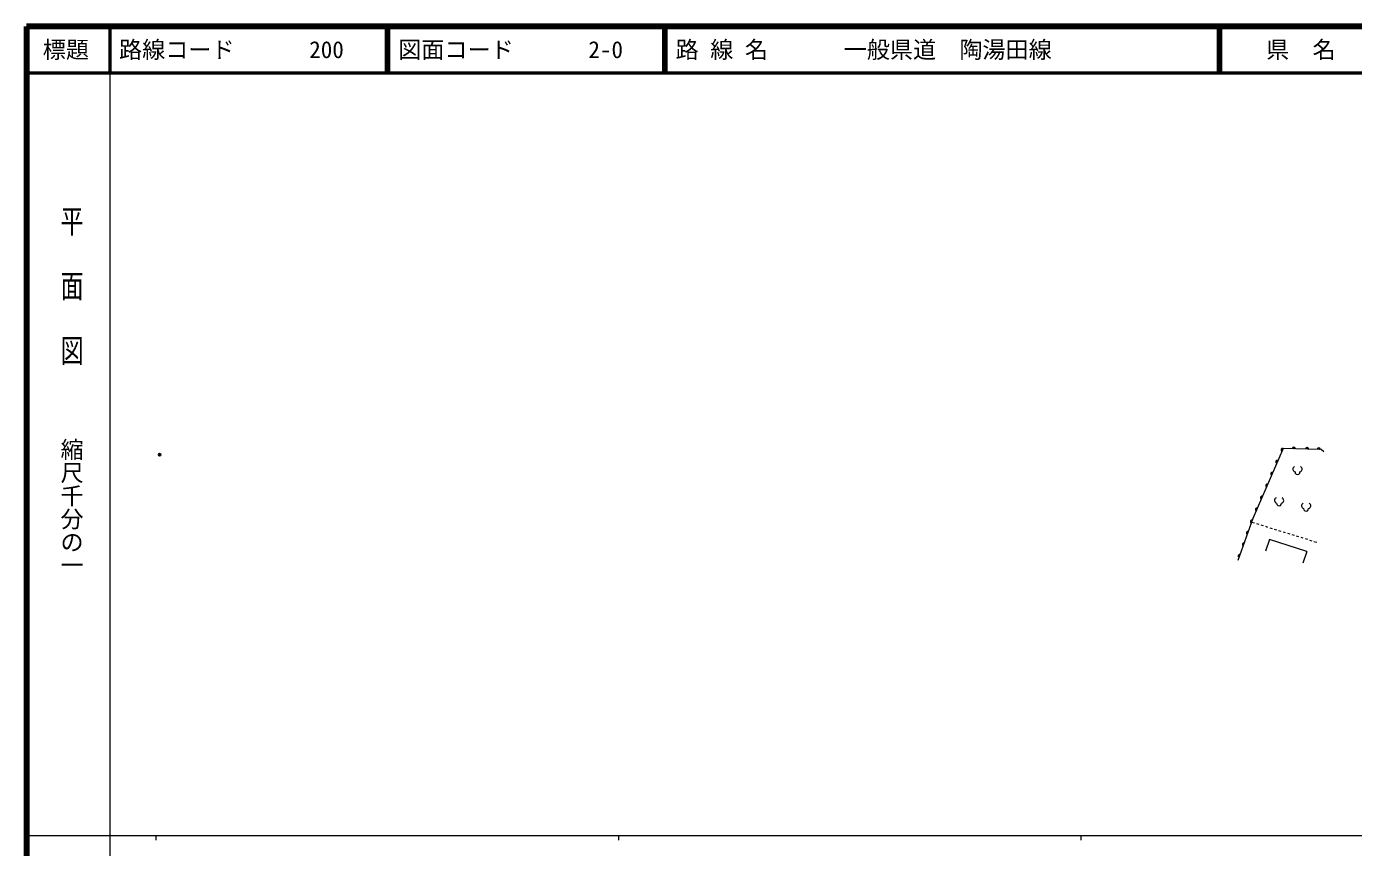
# Model space of a CAD drawing. Units: millimetres on the paper, with parts at other scales. Extents: x 40 to 680, y 20 to 380.
# Drawn here: x 40 to 327, y 202.4 to 380 of the extents above; entities that cross this region are included whole.
import ezdxf
from ezdxf.enums import TextEntityAlignment as Align

# ---------------------------------------------------------------- set-up
doc = ezdxf.new("R2010")
doc.units = ezdxf.units.MM
doc.header["$PDMODE"] = 32
doc.header["$PDSIZE"] = 0.5
for name, color, linetype, lineweight in [('M-BGD', 7, 'Continuous', 13), ('M-TTL', 2, 'Continuous', 140), ('M-TTL-BAND', 7, 'Continuous', 13), ('M-TTL-LINE', 7, 'Continuous', 50)]:
    doc.layers.add(name, color=color, linetype=linetype, lineweight=lineweight)
doc.layers.add('M-OTRS', color=6, linetype='Continuous')
doc.layers.add('M-TTL-TXT', color=7, linetype='Continuous')
doc.styles.add('@ＭＳ ゴシック', font='')
doc.styles.add('ＭＳ ゴシック', font='')
doc.styles.get('@ＭＳ ゴシック').set_extended_font_data('@MS Gothic')
doc.styles.get('ＭＳ ゴシック').set_extended_font_data('MS Gothic')

msp = doc.modelspace()

# ---------------------------------------------------------------- linework, layer by layer
at = {"layer": 'M-BGD'}
for p, q in [((304.963, 272.802), (305.551, 272.62)), ((306.029, 272.472), (306.507, 272.324)), ((306.984, 272.176), (307.462, 272.028)), ((307.939, 271.88), (308.417, 271.732)), ((308.895, 271.584), (309.372, 271.436)), ((309.85, 271.288), (310.327, 271.14)), ((310.805, 270.992), (311.283, 270.844)), ((311.76, 270.696), (312.238, 270.548)), ((312.715, 270.4), (313.193, 270.252)), ((313.67, 270.104), (314.148, 269.956)), ((314.626, 269.808), (315.103, 269.66)), ((308.81, 269.054), (307.987, 266.509)), ((316.898, 266.438), (308.81, 269.054)), ((315.581, 269.512), (316.058, 269.364)), ((316.536, 269.216), (317.014, 269.068)), ((317.491, 268.92), (317.969, 268.772)), ((318.446, 268.624), (319.034, 268.442)), ((316.898, 266.438), (316.074, 263.893))]:
    msp.add_line(p, q, dxfattribs=at)
msp.add_lwpolyline([(320.58, 287.976), (320.037, 288.529), (311.757, 288.74), (305.225, 273.538), (302.008, 264.481)], dxfattribs=at)
for centre, radius, start, end in [((311.668, 288.397), 0.354, 75.54492, 237.9501), ((311.668, 288.397), 0.283, 77.76896, 235.72606), ((311.668, 288.397), 0.212, 81.51528, 231.97973), ((311.668, 288.397), 0.142, 89.22701, 224.268), ((311.668, 288.397), 0.1, 99.54467, 213.95034), ((314.068, 288.627), 0.354, 7.33941, 169.74458), ((314.068, 288.627), 0.283, 9.56344, 167.52054), ((314.068, 288.627), 0.212, 13.30977, 163.77422), ((314.068, 288.627), 0.142, 21.0215, 156.06249), ((314.068, 288.627), 0.1, 31.33916, 145.74483), ((316.969, 288.553), 0.354, 7.33941, 169.74458), ((316.969, 288.553), 0.283, 9.56344, 167.52054), ((316.969, 288.553), 0.212, 13.30977, 163.77422), ((316.969, 288.553), 0.142, 21.0215, 156.06249), ((316.969, 288.553), 0.1, 31.33916, 145.74483), ((319.484, 288.489), 0.354, 7.33941, 169.74458), ((319.484, 288.489), 0.283, 9.56344, 167.52054), ((319.484, 288.489), 0.212, 13.30977, 163.77422), ((319.484, 288.489), 0.142, 21.0215, 156.06249), ((319.484, 288.489), 0.1, 31.33916, 145.74483), ((310.559, 285.816), 0.354, 75.54492, 237.9501), ((310.559, 285.816), 0.283, 77.76896, 235.72606), ((310.559, 285.816), 0.212, 81.51528, 231.97973), ((310.559, 285.816), 0.142, 89.22701, 224.268), ((310.559, 285.816), 0.1, 99.54467, 213.95034), ((314.483, 284.259), 0.599, 113.44836, 257.2818), ((315.286, 284.259), 0.599, 282.7182, 66.55164), ((309.451, 283.236), 0.354, 75.54492, 237.9501), ((309.451, 283.236), 0.283, 77.76896, 235.72606), ((309.451, 283.236), 0.212, 81.51528, 231.97973), ((309.451, 283.236), 0.142, 89.22701, 224.268), ((309.451, 283.236), 0.1, 99.54467, 213.95034), ((314.884, 283.643), 0.534, 176.52859, 3.47141), ((307.233, 278.075), 0.354, 75.54492, 237.9501), ((308.342, 280.655), 0.354, 75.54492, 237.9501), ((308.342, 280.655), 0.283, 77.76896, 235.72606), ((308.342, 280.655), 0.212, 81.51528, 231.97973), ((308.342, 280.655), 0.142, 89.22701, 224.268), ((308.342, 280.655), 0.1, 99.54467, 213.95034), ((306.124, 275.494), 0.354, 75.54492, 237.9501), ((306.124, 275.494), 0.283, 77.76896, 235.72606), ((306.124, 275.494), 0.212, 81.51528, 231.97973), ((306.124, 275.494), 0.142, 89.22701, 224.268), ((306.124, 275.494), 0.1, 99.54467, 213.95034), ((307.233, 278.075), 0.283, 77.76896, 235.72606), ((307.233, 278.075), 0.212, 81.51528, 231.97973), ((307.233, 278.075), 0.142, 89.22701, 224.268), ((307.233, 278.075), 0.1, 99.54467, 213.95034), ((310.499, 277.494), 0.599, 113.44836, 257.2818), ((310.901, 276.878), 0.534, 176.52859, 3.47141), ((311.302, 277.494), 0.599, 282.7182, 66.55164), ((316.348, 276.324), 0.599, 113.44836, 257.2818), ((316.749, 275.708), 0.534, 176.52859, 3.47141), ((317.151, 276.324), 0.599, 282.7182, 66.55164), ((305.057, 272.904), 0.354, 79.245, 241.65018), ((305.057, 272.904), 0.283, 81.46904, 239.42614), ((305.057, 272.904), 0.212, 85.21537, 235.67981), ((305.057, 272.904), 0.142, 92.9271, 227.96808), ((305.057, 272.904), 0.1, 103.24476, 217.65042), ((304.177, 270.426), 0.354, 79.245, 241.65018), ((304.177, 270.426), 0.283, 81.46904, 239.42614), ((304.177, 270.426), 0.212, 85.21537, 235.67981), ((304.177, 270.426), 0.142, 92.9271, 227.96808), ((304.177, 270.426), 0.1, 103.24476, 217.65042), ((303.297, 267.949), 0.354, 79.245, 241.65018), ((303.297, 267.949), 0.283, 81.46904, 239.42614), ((303.297, 267.949), 0.212, 85.21537, 235.67981), ((303.297, 267.949), 0.142, 92.9271, 227.96808), ((303.297, 267.949), 0.1, 103.24476, 217.65042), ((302.417, 265.471), 0.354, 79.245, 241.65018), ((302.417, 265.471), 0.283, 81.46904, 239.42614), ((302.417, 265.471), 0.212, 85.21537, 235.67981), ((302.417, 265.471), 0.142, 92.9271, 227.96808), ((302.417, 265.471), 0.1, 103.24476, 217.65042)]:
    msp.add_arc(centre, radius, start, end, dxfattribs=at)
at = {"layer": 'M-OTRS'}
msp.add_point((68.771, 287.367), dxfattribs=at)
at = {"layer": 'M-TTL'}
for p, q in [((40, 380), (40, 20)), ((680, 380), (40, 380))]:
    msp.add_line(p, q, dxfattribs=at)
at = {"layer": 'M-TTL-BAND'}
for p, q in [((58, 370), (58, 20)), ((40, 205), (579, 205)), ((68, 205), (68, 204)), ((168, 205), (168, 204)), ((268, 205), (268, 204))]:
    msp.add_line(p, q, dxfattribs=at)
at = {"layer": 'M-TTL-LINE'}
for p, q in [((58, 380), (58, 370)), ((117.75, 380), (117.75, 370)), ((118.25, 380), (118.25, 370)), ((177.75, 380), (177.75, 370)), ((178.25, 380), (178.25, 370)), ((297.75, 380), (297.75, 370)), ((298.25, 380), (298.25, 370)), ((40, 370), (680, 370))]:
    msp.add_line(p, q, dxfattribs=at)

# ---------------------------------------------------------------- texts
at = {"layer": 'M-TTL-BAND', "style": '@ＭＳ ゴシック', "width": 1.4}
msp.add_text('平  面  図', height=3.666, rotation=270, dxfattribs=at).set_placement((49.777, 306.475), align=Align.MIDDLE_RIGHT)
at = {"layer": 'M-TTL-BAND', "style": '@ＭＳ ゴシック'}
msp.add_text('縮尺千分の一', height=3.666, rotation=270, dxfattribs=at).set_placement((49.777, 261.03), align=Align.MIDDLE_RIGHT)
at = {"layer": 'M-TTL-TXT', "style": 'ＭＳ ゴシック'}
for s, p in [('標題', (48.5, 375)), ('県\u3000名', (315.625, 375))]:
    msp.add_text(s, height=3.666, dxfattribs=at).set_placement(p, align=Align.MIDDLE_CENTER)
for s, p in [('路線コード', (60, 375)), ('200', (101.142, 375)), ('図面コード', (120.38, 375)), ('2-0', (161.521, 375)), ('路 線 名', (180.38, 375)), ('一般県道\u3000陶湯田線', (216.734, 375))]:
    msp.add_text(s, height=3.666, dxfattribs=at).set_placement(p, align=Align.MIDDLE_LEFT)

doc.saveas('drawing.dxf')
